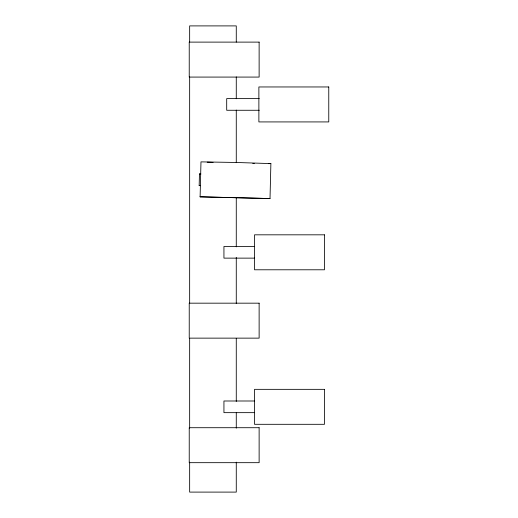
<?xml version="1.0" encoding="UTF-8"?>
<svg xmlns="http://www.w3.org/2000/svg" width="518" height="518" viewBox="0 0 518 518"><rect width="100%" height="100%" fill="white"/><g stroke="black" fill="none" stroke-linecap="round" stroke-linejoin="round"><path stroke-width="0.78" d="M200.576 185.658A46.62 0.369 1.4 0 0 199.171 185.619L199.456 173.964A206.585 1.638 1.4 0 0 200.719 173.983M200.11 196.827L200.978 161.875L236.208 162.471L270.882 163.604L270.02 198.556L200.11 196.827L270.02 198.556M270.882 163.604L268.324 163.643M259.259 98.614L226.696 98.614L226.696 110.269L259.259 110.269M254.655 246.477L223.938 246.477L223.938 258.132L254.655 258.132M254.655 400.997L223.938 400.997L223.938 412.652L254.655 412.652M252.803 163.397L254.332 163.429M213.099 162.387L207.213 162.192M236.273 42.087L236.273 25.9L189.653 25.9L189.653 42.087M236.273 76.891L236.273 98.744M236.273 110.075L236.273 162.684M236.273 197.487L236.273 246.859M236.273 257.381L236.273 303.516M236.273 338.319L236.273 401.45M236.273 412.781L236.273 428.159M236.273 462.153L236.273 492.1L189.653 492.1L189.653 462.153M189.653 76.891L189.653 303.516M189.653 338.319L189.653 428.159M200.434 185.638A206.585 1.638 1.4 0 1 199.171 185.619M199.456 173.964A46.62 0.369 1.4 0 1 200.867 174.003M259.129 42.113L189.232 42.113L189.232 77.078L259.129 77.078L259.129 42.113M328.768 86.959L258.877 86.959L258.877 121.924L328.768 121.924L328.768 86.959M324.462 234.822L254.539 234.822L254.539 269.787L324.462 269.787L324.462 234.822M259.129 303.172L189.232 303.172L189.232 338.137L259.129 338.137L259.129 303.172M324.462 389.342L254.539 389.342L254.539 424.307L324.462 424.307L324.462 389.342M259.129 427.713L189.232 427.713L189.232 462.678L259.129 462.678L259.129 427.713"/></g></svg>
